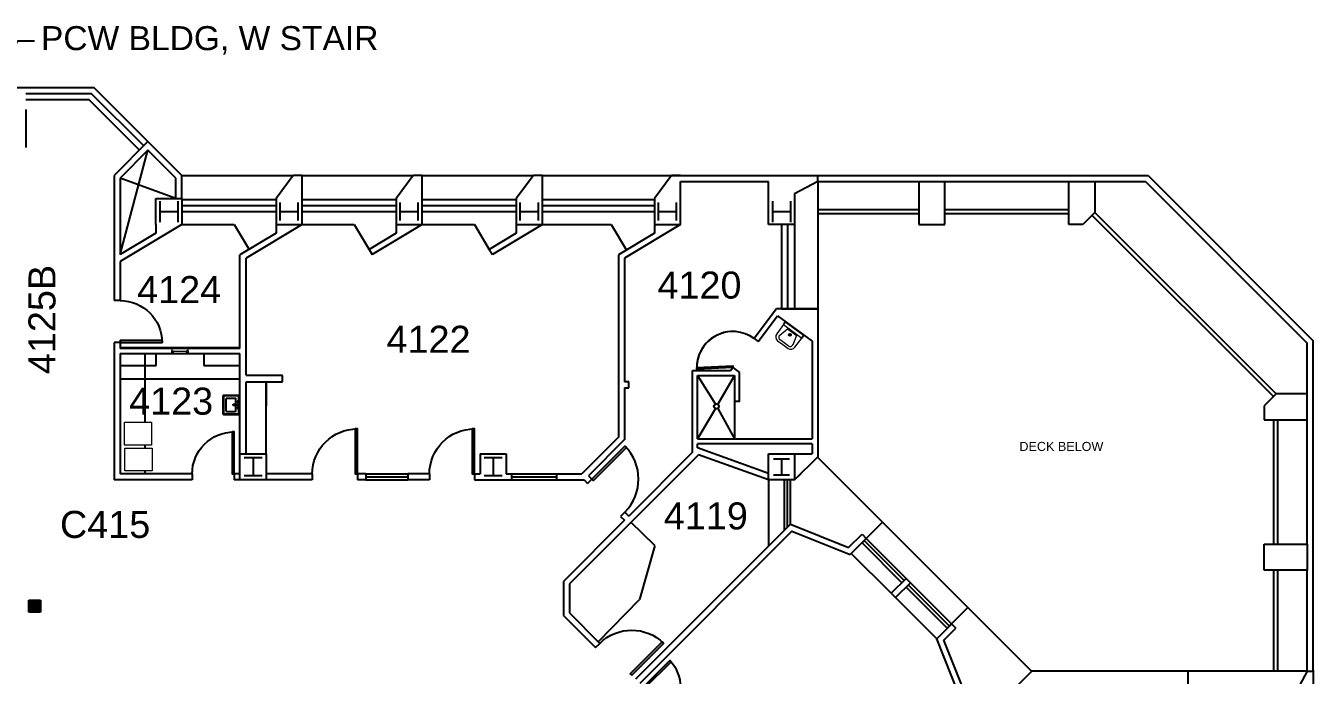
# Model space of a CAD drawing. Extents: x -84 to 5671, y -72 to 3104.
# Drawn here: x 3922 to 5208, y 2455 to 3104 of the extents above; entities that cross this region are included whole.
import ezdxf

# ---------------------------------------------------------------- set-up
doc = ezdxf.new("R2010")
doc.units = 0
doc.header["$LTSCALE"] = 12
doc.header["$MEASUREMENT"] = 0
doc.layers.get('0').update_dxf_attribs({"linetype": 'CONTINUOUS'})
for name, color, linetype in [('A-ANNO-RNUM', 4, 'CONTINUOUS'), ('A-ANNO-TEXT', 4, 'CONTINUOUS'), ('A-ANNO-TEXT-STAIR', 4, 'CONTINUOUS'), ('A-DOOR', 2, 'CONTINUOUS'), ('A-FLOR-CASE', 3, 'CONTINUOUS'), ('A-FLOR-HRAL', 1, 'CONTINUOUS'), ('A-FLOR-PFIX', 2, 'CONTINUOUS'), ('A-GLAZ', 2, 'CONTINUOUS'), ('A-GLAZ-SILL', 1, 'CONTINUOUS'), ('A-ROOF-THIN', 1, 'CONTINUOUS'), ('A-SHAFT', 1, 'CONTINUOUS'), ('A-WALL-FULL', 6, 'CONTINUOUS'), ('S-COLS', 5, 'CONTINUOUS'), ('X-MEDGAS', 5, 'CONTINUOUS')]:
    doc.layers.add(name, color=color, linetype=linetype)
for name, color, linetype, lineweight in [('A-EQPM', 6, 'CONTINUOUS', 9), ('A-GLAZ-FRAM', 6, 'CONTINUOUS', 13), ('A-GLAZ-GLAS', 6, 'CONTINUOUS', 15)]:
    doc.layers.add(name, color=color, linetype=linetype, lineweight=lineweight)
doc.layers.get('0').freeze()
doc.styles.add('ARIAL', font='arial.ttf')
doc.styles.get("Standard").update_dxf_attribs({"font": 'SIMPLEX'})
doc.dimstyles.new('DIM1-4', dxfattribs={"dimscale": 48, "dimtxt": 0.09375, "dimasz": 0.125, "dimexe": 0.125, "dimexo": 0.09375, "dimgap": 0.046875, "dimtad": 1, "dimdec": 4, "dimzin": 7, "dimdsep": 46, "dimlunit": 4, "dimtxsty": 'Standard', "dimblk": 'TICK', "dimcen": 2.25, "dimdle": 1.5, "dimadec": 0, "dimazin": 0, "dimtfac": 1, "dimtdec": 4, "dimtix": 1, "dimtofl": 0, "dimtmove": 2, "dimatfit": 3, "dimldrblk": 'TICK', "dimfxl": 1, "dimtolj": 1, "dimtzin": 0, "dimarcsym": 0})

# ---------------------------------------------------------------- blocks, each defined once
blk = doc.blocks.new('FIREPULL')
at = {"layer": 'X-MEDGAS'}
for p, q in [((-5.9, 0), (-5.9, 11.8)), ((-5.9, 11.8), (5.9, 11.8)), ((-5.9, 0), (-5.9, 11.8)), ((-5.9, 0), (-5.9, 11.8)), ((5.9, 0), (-5.9, 0)), ((-5.8, 0), (-5.8, 11.8)), ((-5.8, 0), (-5.8, 11.8)), ((-5.8, 0), (-5.8, 11.8)), ((-5.7, 0), (-5.7, 11.8)), ((-5.7, 0), (-5.7, 11.8)), ((-5.7, 0), (-5.7, 11.8)), ((-5.7, 0), (-5.7, 11.8)), ((-5.6, 0), (-5.6, 11.8)), ((-5.6, 0), (-5.6, 11.8)), ((-5.6, 0), (-5.6, 11.8)), ((-5.5, 0), (-5.5, 11.8)), ((-5.5, 0), (-5.5, 11.8)), ((-5.5, 0), (-5.5, 11.8)), ((-5.4, 0), (-5.4, 11.8)), ((-5.4, 0), (-5.4, 11.8)), ((-5.4, 0), (-5.4, 11.8)), ((-5.3, 0), (-5.3, 11.8)), ((-5.3, 0), (-5.3, 11.8)), ((-5.3, 0), (-5.3, 11.8)), ((-5.2, 0), (-5.2, 11.8)), ((-5.2, 0), (-5.2, 11.8)), ((-5.2, 0), (-5.2, 11.8)), ((-5.2, 0), (-5.2, 11.8)), ((-5.1, 0), (-5.1, 11.8)), ((-5.1, 0), (-5.1, 11.8)), ((-5.1, 0), (-5.1, 11.8)), ((-5, 0), (-5, 11.8)), ((-5, 0), (-5, 11.8)), ((-5, 0), (-5, 11.8)), ((-4.9, 0), (-4.9, 11.8)), ((-4.9, 0), (-4.9, 11.8)), ((-4.9, 0), (-4.9, 11.8)), ((-4.8, 0), (-4.8, 11.8)), ((-4.8, 0), (-4.8, 11.8)), ((-4.8, 0), (-4.8, 11.8)), ((-4.7, 0), (-4.7, 11.8)), ((-4.7, 0), (-4.7, 11.8)), ((-4.7, 0), (-4.7, 11.8)), ((-4.7, 0), (-4.7, 11.8)), ((-4.6, 0), (-4.6, 11.8)), ((-4.6, 0), (-4.6, 11.8)), ((-4.6, 0), (-4.6, 11.8)), ((-4.5, 0), (-4.5, 11.8)), ((-4.5, 0), (-4.5, 11.8)), ((-4.5, 0), (-4.5, 11.8)), ((-4.4, 0), (-4.4, 11.8)), ((-4.4, 0), (-4.4, 11.8)), ((-4.4, 0), (-4.4, 11.8)), ((-4.3, 0), (-4.3, 11.8)), ((-4.3, 0), (-4.3, 11.8)), ((-4.3, 0), (-4.3, 11.8)), ((-4.2, 0), (-4.2, 11.8)), ((-4.2, 0), (-4.2, 11.8)), ((-4.2, 0), (-4.2, 11.8)), ((-4.2, 0), (-4.2, 11.8)), ((-4.1, 0), (-4.1, 11.8)), ((-4.1, 0), (-4.1, 11.8)), ((-4.1, 0), (-4.1, 11.8)), ((-4, 0), (-4, 11.8)), ((-4, 0), (-4, 11.8)), ((-4, 0), (-4, 11.8)), ((-3.9, 0), (-3.9, 11.8)), ((-3.9, 0), (-3.9, 11.8)), ((-3.9, 0), (-3.9, 11.8)), ((-3.8, 0), (-3.8, 11.8)), ((-3.8, 0), (-3.8, 11.8)), ((-3.8, 0), (-3.8, 11.8)), ((-3.7, 0), (-3.7, 11.8)), ((-3.7, 0), (-3.7, 11.8)), ((-3.7, 0), (-3.7, 11.8)), ((-3.7, 0), (-3.7, 11.8)), ((-3.6, 0), (-3.6, 11.8)), ((-3.6, 0), (-3.6, 11.8)), ((-3.6, 0), (-3.6, 11.8)), ((-3.5, 0), (-3.5, 11.8)), ((-3.5, 0), (-3.5, 11.8)), ((-3.5, 0), (-3.5, 11.8)), ((-3.4, 0), (-3.4, 11.8)), ((-3.4, 0), (-3.4, 11.8)), ((-3.4, 0), (-3.4, 11.8)), ((-3.3, 0), (-3.3, 11.8)), ((-3.3, 0), (-3.3, 11.8)), ((-3.3, 0), (-3.3, 11.8)), ((-3.2, 0), (-3.2, 11.8)), ((-3.2, 0), (-3.2, 11.8)), ((-3.2, 0), (-3.2, 11.8)), ((-3.2, 0), (-3.2, 11.8)), ((-3.1, 0), (-3.1, 11.8)), ((-3.1, 0), (-3.1, 11.8)), ((-3.1, 0), (-3.1, 11.8)), ((-3, 0), (-3, 11.8)), ((-3, 0), (-3, 11.8)), ((-3, 0), (-3, 11.8)), ((-2.9, 0), (-2.9, 11.8)), ((-2.9, 0), (-2.9, 11.8)), ((-2.9, 0), (-2.9, 11.8)), ((-2.8, 0), (-2.8, 11.8)), ((-2.8, 0), (-2.8, 11.8)), ((-2.8, 0), (-2.8, 11.8)), ((-2.7, 0), (-2.7, 11.8)), ((-2.7, 0), (-2.7, 11.8)), ((-2.7, 0), (-2.7, 11.8)), ((-2.7, 0), (-2.7, 11.8)), ((-2.6, 0), (-2.6, 11.8)), ((-2.6, 0), (-2.6, 11.8)), ((-2.6, 0), (-2.6, 11.8)), ((-2.5, 0), (-2.5, 11.8)), ((-2.5, 0), (-2.5, 11.8)), ((-2.5, 0), (-2.5, 11.8)), ((-2.4, 0), (-2.4, 11.8)), ((-2.4, 0), (-2.4, 11.8)), ((-2.4, 0), (-2.4, 11.8)), ((-2.3, 0), (-2.3, 11.8)), ((-2.3, 0), (-2.3, 11.8)), ((-2.3, 0), (-2.3, 11.8)), ((-2.2, 0), (-2.2, 11.8)), ((-2.2, 0), (-2.2, 11.8)), ((-2.2, 0), (-2.2, 11.8)), ((-2.2, 0), (-2.2, 11.8)), ((-2.1, 0), (-2.1, 11.8)), ((-2.1, 0), (-2.1, 11.8)), ((-2.1, 0), (-2.1, 11.8)), ((-2, 0), (-2, 11.8)), ((-2, 0), (-2, 11.8)), ((-2, 0), (-2, 11.8)), ((-1.9, 0), (-1.9, 11.8)), ((-1.9, 0), (-1.9, 11.8)), ((-1.9, 0), (-1.9, 11.8)), ((-1.8, 0), (-1.8, 11.8)), ((-1.8, 0), (-1.8, 11.8)), ((-1.8, 0), (-1.8, 11.8)), ((-1.7, 0), (-1.7, 11.8)), ((-1.7, 0), (-1.7, 11.8)), ((-1.7, 0), (-1.7, 11.8)), ((-1.7, 0), (-1.7, 11.8)), ((-1.6, 0), (-1.6, 11.8)), ((-1.6, 0), (-1.6, 11.8)), ((-1.6, 0), (-1.6, 11.8)), ((-1.5, 0), (-1.5, 11.8)), ((-1.5, 0), (-1.5, 11.8)), ((-1.5, 0), (-1.5, 11.8)), ((-1.4, 0), (-1.4, 11.8)), ((-1.4, 0), (-1.4, 11.8)), ((-1.4, 0), (-1.4, 11.8)), ((-1.3, 0), (-1.3, 11.8)), ((-1.3, 0), (-1.3, 11.8)), ((-1.3, 0), (-1.3, 11.8)), ((-1.2, 0), (-1.2, 11.8)), ((-1.2, 0), (-1.2, 11.8)), ((-1.2, 0), (-1.2, 11.8)), ((-1.2, 0), (-1.2, 11.8)), ((-1.1, 0), (-1.1, 11.8)), ((-1.1, 0), (-1.1, 11.8)), ((-1.1, 0), (-1.1, 11.8)), ((-1, 0), (-1, 11.8)), ((-1, 0), (-1, 11.8)), ((-1, 0), (-1, 11.8)), ((-0.9, 0), (-0.9, 11.8)), ((-0.9, 0), (-0.9, 11.8)), ((-0.9, 0), (-0.9, 11.8)), ((-0.8, 0), (-0.8, 11.8)), ((-0.8, 0), (-0.8, 11.8)), ((-0.8, 0), (-0.8, 11.8)), ((-0.7, 0), (-0.7, 11.8)), ((-0.7, 0), (-0.7, 11.8)), ((-0.7, 0), (-0.7, 11.8)), ((-0.7, 0), (-0.7, 11.8)), ((-0.6, 0), (-0.6, 11.8)), ((-0.6, 0), (-0.6, 11.8)), ((-0.6, 0), (-0.6, 11.8)), ((-0.5, 0), (-0.5, 11.8)), ((-0.5, 0), (-0.5, 11.8)), ((-0.5, 0), (-0.5, 11.8)), ((-0.4, 0), (-0.4, 11.8)), ((-0.4, 0), (-0.4, 11.8)), ((-0.4, 0), (-0.4, 11.8)), ((-0.3, 0), (-0.3, 11.8)), ((-0.3, 0), (-0.3, 11.8)), ((-0.3, 0), (-0.3, 11.8)), ((-0.2, 0), (-0.2, 11.8)), ((-0.2, 0), (-0.2, 11.8)), ((-0.2, 0), (-0.2, 11.8)), ((-0.2, 0), (-0.2, 11.8)), ((-0.1, 0), (-0.1, 11.8)), ((-0.1, 0), (-0.1, 11.8)), ((-0.1, 0), (-0.1, 11.8)), ((0, 0), (0, 11.8)), ((0, 0), (0, 11.8)), ((0, 0), (0, 11.8)), ((0.1, 0), (0.1, 11.8)), ((0.1, 0), (0.1, 11.8)), ((0.1, 0), (0.1, 11.8)), ((0.2, 0), (0.2, 11.8)), ((0.2, 0), (0.2, 11.8)), ((0.2, 0), (0.2, 11.8)), ((0.3, 0), (0.3, 11.8)), ((0.3, 0), (0.3, 11.8)), ((0.3, 0), (0.3, 11.8)), ((0.3, 0), (0.3, 11.8)), ((0.4, 0), (0.4, 11.8)), ((0.4, 0), (0.4, 11.8)), ((0.4, 0), (0.4, 11.8)), ((0.5, 0), (0.5, 11.8)), ((0.5, 0), (0.5, 11.8)), ((0.5, 0), (0.5, 11.8)), ((0.6, 0), (0.6, 11.8)), ((0.6, 0), (0.6, 11.8)), ((0.6, 0), (0.6, 11.8)), ((0.7, 0), (0.7, 11.8)), ((0.7, 0), (0.7, 11.8)), ((0.7, 0), (0.7, 11.8)), ((0.8, 0), (0.8, 11.8)), ((0.8, 0), (0.8, 11.8)), ((0.8, 0), (0.8, 11.8)), ((0.8, 0), (0.8, 11.8)), ((0.9, 0), (0.9, 11.8)), ((0.9, 0), (0.9, 11.8)), ((0.9, 0), (0.9, 11.8)), ((1, 0), (1, 11.8)), ((1, 0), (1, 11.8)), ((1, 0), (1, 11.8)), ((1.1, 0), (1.1, 11.8)), ((1.1, 0), (1.1, 11.8)), ((1.1, 0), (1.1, 11.8)), ((1.2, 0), (1.2, 11.8)), ((1.2, 0), (1.2, 11.8)), ((1.2, 0), (1.2, 11.8)), ((1.3, 0), (1.3, 11.8)), ((1.3, 0), (1.3, 11.8)), ((1.3, 0), (1.3, 11.8)), ((1.3, 0), (1.3, 11.8)), ((1.4, 0), (1.4, 11.8)), ((1.4, 0), (1.4, 11.8)), ((1.4, 0), (1.4, 11.8)), ((1.5, 0), (1.5, 11.8)), ((1.5, 0), (1.5, 11.8)), ((1.5, 0), (1.5, 11.8)), ((1.6, 0), (1.6, 11.8)), ((1.6, 0), (1.6, 11.8)), ((1.6, 0), (1.6, 11.8)), ((1.7, 0), (1.7, 11.8)), ((1.7, 0), (1.7, 11.8)), ((1.7, 0), (1.7, 11.8)), ((1.8, 0), (1.8, 11.8)), ((1.8, 0), (1.8, 11.8)), ((1.8, 0), (1.8, 11.8)), ((1.8, 0), (1.8, 11.8)), ((1.9, 0), (1.9, 11.8)), ((1.9, 0), (1.9, 11.8)), ((1.9, 0), (1.9, 11.8)), ((2, 0), (2, 11.8)), ((2, 0), (2, 11.8)), ((2, 0), (2, 11.8)), ((2.1, 0), (2.1, 11.8)), ((2.1, 0), (2.1, 11.8)), ((2.1, 0), (2.1, 11.8)), ((2.2, 0), (2.2, 11.8)), ((2.2, 0), (2.2, 11.8)), ((2.2, 0), (2.2, 11.8)), ((2.3, 0), (2.3, 11.8)), ((2.3, 0), (2.3, 11.8)), ((2.3, 0), (2.3, 11.8)), ((2.3, 0), (2.3, 11.8)), ((2.4, 0), (2.4, 11.8)), ((2.4, 0), (2.4, 11.8)), ((2.4, 0), (2.4, 11.8)), ((2.5, 0), (2.5, 11.8)), ((2.5, 0), (2.5, 11.8)), ((2.5, 0), (2.5, 11.8)), ((2.6, 0), (2.6, 11.8)), ((2.6, 0), (2.6, 11.8)), ((2.6, 0), (2.6, 11.8)), ((2.7, 0), (2.7, 11.8)), ((2.7, 0), (2.7, 11.8)), ((2.7, 0), (2.7, 11.8)), ((2.8, 0), (2.8, 11.8)), ((2.8, 0), (2.8, 11.8)), ((2.8, 0), (2.8, 11.8)), ((2.8, 0), (2.8, 11.8)), ((2.9, 0), (2.9, 11.8)), ((2.9, 0), (2.9, 11.8)), ((2.9, 0), (2.9, 11.8)), ((3, 0), (3, 11.8)), ((3, 0), (3, 11.8)), ((3, 0), (3, 11.8)), ((3.1, 0), (3.1, 11.8)), ((3.1, 0), (3.1, 11.8)), ((3.1, 0), (3.1, 11.8)), ((3.2, 0), (3.2, 11.8)), ((3.2, 0), (3.2, 11.8)), ((3.2, 0), (3.2, 11.8)), ((3.3, 0), (3.3, 11.8)), ((3.3, 0), (3.3, 11.8)), ((3.3, 0), (3.3, 11.8)), ((3.3, 0), (3.3, 11.8)), ((3.4, 0), (3.4, 11.8)), ((3.4, 0), (3.4, 11.8)), ((3.4, 0), (3.4, 11.8)), ((3.5, 0), (3.5, 11.8)), ((3.5, 0), (3.5, 11.8)), ((3.5, 0), (3.5, 11.8)), ((3.6, 0), (3.6, 11.8)), ((3.6, 0), (3.6, 11.8)), ((3.6, 0), (3.6, 11.8)), ((3.7, 0), (3.7, 11.8)), ((3.7, 0), (3.7, 11.8)), ((3.7, 0), (3.7, 11.8)), ((3.8, 0), (3.8, 11.8)), ((3.8, 0), (3.8, 11.8)), ((3.8, 0), (3.8, 11.8)), ((3.8, 0), (3.8, 11.8)), ((3.9, 0), (3.9, 11.8)), ((3.9, 0), (3.9, 11.8)), ((3.9, 0), (3.9, 11.8)), ((4, 0), (4, 11.8)), ((4, 0), (4, 11.8)), ((4, 0), (4, 11.8)), ((4.1, 0), (4.1, 11.8)), ((4.1, 0), (4.1, 11.8)), ((4.1, 0), (4.1, 11.8)), ((4.2, 0), (4.2, 11.8)), ((4.2, 0), (4.2, 11.8)), ((4.2, 0), (4.2, 11.8)), ((4.3, 0), (4.3, 11.8)), ((4.3, 0), (4.3, 11.8)), ((4.3, 0), (4.3, 11.8)), ((4.3, 0), (4.3, 11.8)), ((4.4, 0), (4.4, 11.8)), ((4.4, 0), (4.4, 11.8)), ((4.4, 0), (4.4, 11.8)), ((4.5, 0), (4.5, 11.8)), ((4.5, 0), (4.5, 11.8)), ((4.5, 0), (4.5, 11.8)), ((4.6, 0), (4.6, 11.8)), ((4.6, 0), (4.6, 11.8)), ((4.6, 0), (4.6, 11.8)), ((4.7, 0), (4.7, 11.8)), ((4.7, 0), (4.7, 11.8)), ((4.7, 0), (4.7, 11.8)), ((4.8, 0), (4.8, 11.8)), ((4.8, 0), (4.8, 11.8)), ((4.8, 0), (4.8, 11.8)), ((4.8, 0), (4.8, 11.8)), ((4.9, 0), (4.9, 11.8)), ((4.9, 0), (4.9, 11.8)), ((4.9, 0), (4.9, 11.8)), ((5, 0), (5, 11.8)), ((5, 0), (5, 11.8)), ((5, 0), (5, 11.8)), ((5.1, 0), (5.1, 11.8)), ((5.1, 0), (5.1, 11.8)), ((5.1, 0), (5.1, 11.8)), ((5.2, 0), (5.2, 11.8)), ((5.2, 0), (5.2, 11.8)), ((5.2, 0), (5.2, 11.8)), ((5.3, 0), (5.3, 11.8)), ((5.3, 0), (5.3, 11.8)), ((5.3, 0), (5.3, 11.8)), ((5.3, 0), (5.3, 11.8)), ((5.4, 0), (5.4, 11.8)), ((5.4, 0), (5.4, 11.8)), ((5.4, 0), (5.4, 11.8)), ((5.5, 0), (5.5, 11.8)), ((5.5, 0), (5.5, 11.8)), ((5.5, 0), (5.5, 11.8)), ((5.6, 0), (5.6, 11.8)), ((5.6, 0), (5.6, 11.8)), ((5.6, 0), (5.6, 11.8)), ((5.7, 0), (5.7, 11.8)), ((5.7, 0), (5.7, 11.8)), ((5.7, 0), (5.7, 11.8)), ((5.8, 0), (5.8, 11.8)), ((5.8, 0), (5.8, 11.8)), ((5.8, 0), (5.8, 11.8)), ((5.8, 0), (5.8, 11.8)), ((5.9, 11.8), (5.9, 0)), ((5.9, 0), (5.9, 11.8))]:
    blk.add_line(p, q, dxfattribs=at)
blk = doc.blocks.new('TICK')
at = {"linetype": 'Continuous'}
blk.add_line((0.99, 0), (-0.99, 0), dxfattribs=at)
at = {"color": 11}
blk.add_line((-0.22, -0.22), (0.22, 0.22), dxfattribs=at)
blk = doc.blocks.new('*U20')
for p, q in [((0, 0), (0, 0)), ((-36, 0), (-36, 0))]:
    blk.add_line(p, q)
blk.add_lwpolyline([(0, 0), (0, -36), (-1.75, -36), (-1.75, 0)], close=True)
blk.add_arc((0, 0), 36, 180, 270)
blk = doc.blocks.new('Fixed - 18_ x 36_-168168-4TH FLOOR LOCATION PLAN')
at = {"layer": 'A-GLAZ-FRAM'}
for p, q in [((-10.5, 2.4375), (-9.75, 2.4375)), ((-9.75, -0.0625), (-9.75, 2.4375)), ((-9.75, 1.6875), (-9.75, -0.0625)), ((-9.75, 1.6875), (-8, 1.6875)), ((-8, 1.6875), (-8, -0.0625)), ((5, 1.6875), (5, -0.0625)), ((6.75, 1.6875), (5, 1.6875)), ((6.75, -0.0625), (6.75, 2.4375)), ((7.5, 2.4375), (6.75, 2.4375)), ((6.75, 1.6875), (6.75, -0.0625)), ((-9.25, -2.4375), (-10.5, -2.4375)), ((-9.75, -0.0625), (-8, -0.0625)), ((-9.75, -0.0625), (-9.25, -0.0625)), ((-9.25, -2.4375), (-9.25, -0.0625)), ((6.75, -0.0625), (5, -0.0625)), ((6.25, -0.0625), (6.75, -0.0625)), ((6.25, -0.0625), (6.25, -2.4375)), ((6.25, -2.4375), (7.5, -2.4375))]:
    blk.add_line(p, q, dxfattribs=at)
at = {"layer": 'A-GLAZ-GLAS'}
blk.add_line((-8, 0.8125), (5, 0.8125), dxfattribs=at)
blk = doc.blocks.new('Sink-Hand 17-19 - 19_ x 17_-166597-4TH FLOOR LOCATION PLAN')
for p, q in [((2.1, 18.4), (2.1, 2.4)), ((2.6, 17.9), (2.6, 3.4)), ((20.1, 19.4), (3.1, 19.4)), ((19.6, 18.9), (3.6, 18.9)), ((5.1, 15.4), (5.1, 7.4)), ((17.1, 16.4), (6.1, 16.4)), ((18.1, 7.4), (18.1, 15.4)), ((20.6, 3.4), (20.6, 17.9)), ((21.1, 2.4), (21.1, 18.4)), ((2.6, 3.4), (20.6, 3.4)), ((6.1, 6.4), (10.9, 6.4)), ((10.9, 3.9), (10.9, 9.1)), ((10.9, 9.1), (12.2, 9.1)), ((12.2, 3.9), (10.9, 3.9)), ((12.2, 9.1), (12.2, 3.9)), ((12.2, 6.4), (17.1, 6.4))]:
    blk.add_line(p, q)
for centre, radius, start, end in [((3.1, 18.4), 1, 90, 180), ((3.6, 17.9), 1, 90, 180), ((6.1, 15.4), 1, 90, 180), ((17.1, 15.4), 1, 360, 90), ((19.6, 17.9), 1, 360, 90), ((20.1, 18.4), 1, 0, 90), ((6.1, 7.4), 1, 180, 270), ((8.4, 4.4), 0.75, 0, 180), ((8.4, 4.4), 0.75, 180, 0), ((14.7, 4.4), 0.75, 0, 180), ((14.7, 4.4), 0.75, 180, 0), ((17.1, 7.4), 1, 270, 0)]:
    blk.add_arc(centre, radius, start, end)
blk = doc.blocks.new('*U40')
for p, q in [((0, 0), (0, 0)), ((-36, 0), (-36, 0))]:
    blk.add_line(p, q)
blk.add_lwpolyline([(0, 0), (0, -36), (-1.75, -36), (-1.75, 0)], close=True)
blk.add_arc((0, 0), 36, 180, 270)
blk = doc.blocks.new('Rwbl2320-Behavioral Health Lavatory - Plan')
at = {"lineweight": 18}
for p, q in [((-11.3, 15), (-11.3, 3.5)), ((-5.5, 4.5), (-8.1, 14.2)), ((0, 20.1), (-6.6, 20.1)), ((-5, 17.9), (0, 17.9)), ((6.6, 20.1), (0, 20.1)), ((0, 17.9), (5, 17.9)), ((8.1, 14.2), (5.5, 4.5)), ((11.3, 3.5), (11.3, 15)), ((11.3, 3.5), (-11.3, 3.5)), ((11.3, 3.5), (-11.3, 3.5)), ((0, 4.5), (-5.5, 4.5)), ((5.5, 4.5), (0, 4.5))]:
    blk.add_line(p, q, dxfattribs=at)
for p, q in [((-11.3, 0), (-11.3, 3.5)), ((-11.3, 0), (11.3, 0)), ((11.3, 0), (11.3, 3.5))]:
    blk.add_line(p, q)
blk.add_circle((0, 8), 1)
for centre, radius, start, end in [((-6.2, 15), 5.12, 94.2585, 180), ((-5.2, 14.9), 2.96, 85.5394, 195), ((5.2, 14.9), 2.96, 345, 94.4606), ((6.2, 15), 5.13, 0, 85.7415)]:
    blk.add_arc(centre, radius, start, end, dxfattribs=at)
for centre, radius in [((-4.3, 3.5), 0.25), ((0, 3.5), 0.75), ((4.3, 3.5), 0.25)]:
    blk.add_arc(centre, radius, 0, 180)

msp = doc.modelspace()

# ---------------------------------------------------------------- linework, layer by layer
at = {"layer": 'A-DOOR'}
msp.add_arc((4627.7, 2762.2), 36, 53.4177, 182.6023, dxfattribs=at)
at = {"layer": 'A-EQPM'}
for points in [[(4020.1, 2707.6), (4047.1, 2707.6), (4047.1, 2684.8), (4020.1, 2684.8)], [(4020.4, 2681.8), (4047.7, 2681.8), (4047.7, 2659), (4020.4, 2659)]]:
    msp.add_lwpolyline(points, close=True, dxfattribs=at)
at = {"layer": 'A-FLOR-CASE'}
for p, q in [((4077.5, 2905), (4129.7, 2905)), ((4129.7, 2905), (4144.5, 2880.3)), ((4197.5, 2905), (4249.7, 2905)), ((4249.7, 2905), (4264.5, 2880.3)), ((4317.5, 2905), (4369.7, 2905)), ((4369.7, 2905), (4384.5, 2880.3)), ((4437.5, 2905), (4506.2, 2905)), ((4506.2, 2905), (4521.4, 2879.6)), ((4040.7, 2707.6), (4040.7, 2776)), ((4051.7, 2764.4), (4051.7, 2776.4)), ((4099.5, 2776.4), (4099.5, 2764.4)), ((4015.7, 2764.4), (4051.7, 2764.4)), ((4099.5, 2764.4), (4135.5, 2764.4)), ((4015.4, 2751), (4135.5, 2751)), ((4040.7, 2681.8), (4040.7, 2684.8)), ((4040.7, 2656), (4040.7, 2659)), ((4663.5, 2650), (4663.5, 2583.9)), ((4786, 2536.8), (4746.1, 2576.6)), ((4831.4, 2491.4), (4790.3, 2532.5))]:
    msp.add_line(p, q, dxfattribs=at)
at = {"layer": 'A-FLOR-HRAL'}
for p, q in [((4712.5, 2920), (4813.5, 2920)), ((4839.5, 2920), (4963.5, 2920)), ((4712.5, 2916), (4813.5, 2916)), ((4839.5, 2916), (4963.5, 2916)), ((4986.7, 2914.2), (5167.7, 2733.2)), ((4989.5, 2917), (5170.5, 2736)), ((5167.7, 2710), (5167.7, 2586)), ((5171.7, 2710), (5171.7, 2586)), ((5167.7, 2560), (5167.7, 2460)), ((5171.7, 2560), (5171.7, 2460))]:
    msp.add_line(p, q, dxfattribs=at)
at = {"layer": 'A-FLOR-PFIX'}
for p, q in [((4592.4, 2754.2), (4610.4, 2725.7)), ((4629.4, 2754.2), (4612.8, 2725.7)), ((4629.4, 2728.7), (4629.4, 2691.2)), ((4610.3, 2721.4), (4592.4, 2691.2)), ((4612.8, 2721.3), (4629.4, 2691.2))]:
    msp.add_line(p, q, dxfattribs=at)
msp.add_circle((4611.4, 2723.5), 2.5, dxfattribs=at)
at = {"layer": 'A-GLAZ'}
for p, q in [((3921.5, 3036), (3987, 3036)), ((4039.3, 2983.7), (3987, 3036)), ((4077.5, 2924), (4171.5, 2924)), ((4197.5, 2924), (4291.5, 2924)), ((4317.5, 2924), (4411.5, 2924)), ((4437.5, 2924), (4549.5, 2924)), ((4682.5, 2905), (4682.5, 2821)), ((4261.3, 2653.2), (4303.3, 2653.2)), ((4407, 2653.2), (4452, 2653.2)), ((4682.3, 2602.7), (4682.3, 2650)), ((4758.9, 2589.4), (4798.8, 2549.5)), ((4803, 2545.3), (4844.1, 2504.1))]:
    msp.add_line(p, q, dxfattribs=at)
at = {"layer": 'A-GLAZ-SILL'}
for p, q in [((3921.5, 3042), (3989.5, 3042)), ((4043.6, 2987.9), (3989.5, 3042)), ((3921.5, 3030), (3984.5, 3030)), ((4035.1, 2979.4), (3984.5, 3030)), ((4077.5, 2930), (4171.5, 2930)), ((4197.5, 2930), (4291.5, 2930)), ((4317.5, 2930), (4411.5, 2930)), ((4437.5, 2930), (4549.5, 2930)), ((4077.5, 2918), (4171.5, 2918)), ((4197.5, 2918), (4291.5, 2918)), ((4317.5, 2918), (4411.5, 2918)), ((4437.5, 2918), (4549.5, 2918)), ((4676.5, 2905), (4676.5, 2821)), ((4689.5, 2905), (4689.5, 2821)), ((4261.3, 2656), (4303.3, 2656)), ((4261.3, 2650), (4303.3, 2650)), ((4407, 2656), (4452, 2656)), ((4407, 2650), (4452, 2650)), ((4679.3, 2599.7), (4679.3, 2650)), ((4685.3, 2605.7), (4685.3, 2650)), ((4756.8, 2587.3), (4761, 2591.5)), ((4756.8, 2587.3), (4796.6, 2547.4)), ((4761, 2591.5), (4800.9, 2551.6)), ((4796.6, 2547.4), (4800.9, 2551.6)), ((4800.9, 2543.1), (4805.1, 2547.4)), ((4805.1, 2547.4), (4846.3, 2506.2)), ((4800.9, 2543.1), (4842, 2502)), ((4842, 2502), (4846.3, 2506.2))]:
    msp.add_line(p, q, dxfattribs=at)
at = {"layer": 'A-ROOF-THIN'}
for p, q in [((4712.5, 2954), (5042.5, 2954)), ((4712.5, 2948.3), (4712.5, 2821)), ((4712.5, 2948), (4813.5, 2948)), ((4839.5, 2948), (4963.5, 2948)), ((4989.5, 2948), (5040, 2948)), ((5040, 2948), (5201.5, 2786.5)), ((5042.5, 2954), (5207.5, 2789)), ((5201.5, 2736), (5201.5, 2786.5)), ((5207.5, 2460), (5207.5, 2789)), ((5201.5, 2586), (5201.5, 2710)), ((4777.3, 2607.8), (4862.5, 2522.5)), ((5201.5, 2459), (5201.5, 2560)), ((5201.8, 2459), (5082.5, 2459))]:
    msp.add_line(p, q, dxfattribs=at)
at = {"layer": 'A-SHAFT'}
for points in [[(4015.7, 2875), (4043.6, 2979.4)], [(4071.5, 2931), (4015.7, 2951.5)]]:
    msp.add_lwpolyline(points, dxfattribs=at)
at = {"layer": 'A-WALL-FULL'}
for p, q in [((3709.5, 3042), (3921.5, 3042)), ((3921.5, 3020), (3921.5, 2982)), ((4043.6, 2987.9), (4009.7, 2954)), ((4077.5, 2954), (4043.6, 2987.9)), ((4043.6, 2979.4), (4015.7, 2951.5)), ((4071.5, 2951.5), (4043.6, 2979.4)), ((4009.7, 2954), (4009.7, 2829.1)), ((4015.7, 2951.5), (4015.7, 2875)), ((4071.5, 2931), (4071.5, 2951.5)), ((4077.5, 2954), (4188.5, 2954)), ((4077.5, 2931), (4077.5, 2954)), ((4188.5, 2954), (4171.5, 2931)), ((4197.5, 2954), (4188.5, 2954)), ((4197.5, 2954), (4308.5, 2954)), ((4197.5, 2905), (4197.5, 2954)), ((4308.5, 2954), (4291.5, 2931)), ((4317.5, 2954), (4308.5, 2954)), ((4317.5, 2905), (4317.5, 2954)), ((4317.5, 2954), (4428.5, 2954)), ((4428.5, 2954), (4411.5, 2931)), ((4437.5, 2954), (4428.5, 2954)), ((4437.5, 2905), (4437.5, 2954)), ((4437.5, 2954), (4566.5, 2954)), ((4566.5, 2954), (4549.5, 2931)), ((4566.5, 2954), (4575.5, 2954)), ((4575.5, 2954), (4566.5, 2954)), ((4575.5, 2954), (4712.5, 2954)), ((4575.5, 2905), (4575.5, 2948)), ((4575.5, 2948), (4663.5, 2948)), ((4663.5, 2905), (4663.5, 2948)), ((4689.5, 2936), (4712.5, 2948.3)), ((4712.5, 2948.3), (4712.5, 2954)), ((4689.5, 2936), (4689.5, 2905)), ((4051.5, 2931), (4077.5, 2931)), ((4051.5, 2905), (4051.5, 2931)), ((4077.5, 2931), (4077.5, 2905)), ((4171.5, 2931), (4171.5, 2905)), ((4291.5, 2931), (4291.5, 2905)), ((4411.5, 2931), (4411.5, 2905)), ((4549.5, 2931), (4549.5, 2905)), ((4077.5, 2905), (4015.7, 2868)), ((4051.5, 2896.4), (4015.7, 2875)), ((4051.5, 2905), (4051.5, 2896.4)), ((4171.5, 2896.4), (4135.5, 2874.9)), ((4197.5, 2905), (4141.5, 2871.5)), ((4171.5, 2905), (4171.5, 2896.4)), ((4171.5, 2905), (4197.5, 2905)), ((4291.5, 2896.4), (4264.5, 2880.3)), ((4317.5, 2905), (4267.6, 2875.1)), ((4291.5, 2905), (4291.5, 2896.4)), ((4291.5, 2905), (4317.5, 2905)), ((4411.5, 2896.4), (4384.5, 2880.3)), ((4437.5, 2905), (4387.6, 2875.1)), ((4411.5, 2905), (4437.5, 2905)), ((4411.5, 2905), (4411.5, 2896.4)), ((4549.5, 2896.4), (4513.5, 2874.9)), ((4575.5, 2905), (4519.5, 2871.5)), ((4549.5, 2905), (4575.5, 2905)), ((4549.5, 2905), (4549.5, 2896.4)), ((4689.5, 2905), (4663.5, 2905)), ((4015.7, 2868), (4015.7, 2829.1)), ((4135.5, 2781.4), (4135.5, 2874.9)), ((4141.5, 2754.5), (4141.5, 2871.5)), ((4264.5, 2880.3), (4267.6, 2875.1)), ((4384.5, 2880.3), (4387.6, 2875.1)), ((4513.5, 2874.9), (4513.5, 2692.7)), ((4519.5, 2871.5), (4519.5, 2748)), ((4015.7, 2829.1), (4009.7, 2829.1)), ((4671.3, 2821), (4649.2, 2791.1)), ((4712.5, 2821), (4671.3, 2821)), ((4676.5, 2821), (4712.5, 2821)), ((4712.5, 2821), (4712.5, 2672.5)), ((4653.2, 2788.2), (4672.4, 2814)), ((4672.4, 2814), (4706.9, 2788.5)), ((4649.2, 2791.1), (4653.2, 2788.2)), ((4015.7, 2787.1), (4009.7, 2787.1)), ((4009.7, 2787.1), (4009.7, 2650)), ((4015.7, 2787.1), (4015.7, 2781.4)), ((4135.5, 2782), (4015.7, 2782)), ((4135.5, 2781.4), (4015.7, 2781.4)), ((4706.9, 2788.5), (4706.9, 2691.2)), ((4015.7, 2776.4), (4015.7, 2656)), ((4015.7, 2776.4), (4135.5, 2776.4)), ((4135.5, 2676), (4135.5, 2776.4)), ((4178, 2754.4), (4141.7, 2754.4)), ((4178, 2748), (4178, 2754.4)), ((4587.4, 2677.6), (4587.4, 2759.2)), ((4587.4, 2759.2), (4625.4, 2759.2)), ((4592.4, 2754.2), (4629.4, 2754.2)), ((4592.4, 2691.2), (4592.4, 2754.2)), ((4625.4, 2759.2), (4627.7, 2762.3)), ((4627.7, 2762.3), (4634.4, 2757.4)), ((4141.5, 2676), (4141.5, 2748)), ((4141.5, 2748), (4178, 2748)), ((4161.5, 2676), (4161.5, 2748)), ((4161.5, 2748), (4161.5, 2724)), ((4524, 2748), (4519.5, 2748)), ((4519.5, 2742), (4524, 2742)), ((4519.5, 2742), (4519.5, 2690.3)), ((4524, 2742), (4524, 2748)), ((4513.5, 2692.7), (4476.8, 2656)), ((4519.5, 2690.3), (4483.5, 2654.2)), ((4592.4, 2691.2), (4706.9, 2691.2)), ((4135.5, 2676), (4161.5, 2676)), ((4135.5, 2650), (4135.5, 2676)), ((4161.5, 2676), (4161.5, 2650)), ((4375.5, 2676), (4401.5, 2676)), ((4375.5, 2676), (4375.5, 2656)), ((4401.5, 2676), (4401.5, 2656)), ((4593.5, 2675.2), (4464.5, 2546.2)), ((4587.4, 2677.6), (4523.8, 2613.9)), ((4592.4, 2682), (4592.4, 2686.2)), ((4706.9, 2686.2), (4592.4, 2686.2)), ((4663.5, 2656.4), (4592.4, 2682)), ((4663.5, 2650), (4593.5, 2675.2)), ((4663.5, 2650), (4663.5, 2676)), ((4663.5, 2676), (4706.9, 2676)), ((4689.5, 2676), (4689.5, 2650)), ((4706.9, 2686.2), (4706.9, 2676)), ((4689.5, 2650), (4712.3, 2672.8)), ((4712.5, 2672.5), (4777.3, 2607.8)), ((4087.7, 2650), (4009.7, 2650)), ((4087.7, 2656), (4015.7, 2656)), ((4087.7, 2656), (4087.7, 2650)), ((4129.7, 2656), (4129.7, 2650)), ((4135.5, 2656), (4129.7, 2656)), ((4207.7, 2650), (4129.7, 2650)), ((4207.7, 2656), (4161.5, 2656)), ((4207.7, 2656), (4207.7, 2650)), ((4252.7, 2656), (4252.7, 2650)), ((4261.3, 2656), (4252.7, 2656)), ((4261.3, 2650), (4252.7, 2650)), ((4261.3, 2656), (4261.3, 2650)), ((4324.7, 2656), (4303.3, 2656)), ((4303.3, 2656), (4303.3, 2650)), ((4324.7, 2650), (4303.3, 2650)), ((4324.7, 2656), (4324.7, 2650)), ((4369.7, 2656), (4369.7, 2650)), ((4369.7, 2656), (4375.5, 2656)), ((4369.7, 2650), (4407, 2650)), ((4401.5, 2656), (4407, 2656)), ((4407, 2650), (4407, 2656)), ((4452, 2650), (4452, 2656)), ((4452, 2656), (4476.8, 2656)), ((4452, 2650), (4479.2, 2650)), ((4479.2, 2650), (4482.6, 2646.6)), ((4486.9, 2650.9), (4482.6, 2646.6)), ((4483.5, 2654.2), (4486.9, 2650.9)), ((4689.5, 2650), (4663.5, 2650)), ((4519.9, 2617.9), (4515.6, 2613.6)), ((4515.6, 2613.6), (4519.5, 2609.7)), ((4519.9, 2617.9), (4523.8, 2613.9)), ((4519.5, 2609.7), (4458.5, 2548.7)), ((4549.7, 2584.4), (4526, 2607.7)), ((4685.3, 2605.7), (4530.7, 2451.1)), ((4686.7, 2598.7), (4534.9, 2446.9)), ((4685.3, 2605.7), (4743.4, 2582.4)), ((4686.7, 2598.7), (4744.9, 2575.4)), ((4744.9, 2575.4), (4777.3, 2607.8)), ((4743.4, 2582.4), (4756.8, 2595.7)), ((4756.8, 2595.7), (4761, 2591.5)), ((4549.7, 2584.4), (4534.7, 2530.5)), ((4458.5, 2548.7), (4458.5, 2514.7)), ((4800.9, 2551.6), (4786, 2536.8)), ((4805.1, 2547.4), (4790.3, 2532.5)), ((4800.9, 2551.6), (4805.1, 2547.4)), ((4464.5, 2546.2), (4464.5, 2517.2)), ((4786, 2536.8), (4790.3, 2532.5)), ((4493.3, 2488.4), (4534.7, 2530.5)), ((4831.4, 2491.4), (4862.5, 2522.5)), ((4862.5, 2522.5), (4926, 2459)), ((4458.5, 2514.7), (4490.7, 2482.6)), ((4464.5, 2517.2), (4494.9, 2486.8)), ((4838.4, 2489.9), (4850.5, 2502)), ((4846.3, 2506.2), (4850.5, 2502)), ((4490.7, 2482.6), (4494.9, 2486.8)), ((4853.9, 2435), (4831.4, 2491.4)), ((4861, 2433.5), (4838.4, 2489.9)), ((4903.5, 2436), (4926.2, 2458.7)), ((5082.5, 2459), (4926, 2459)), ((5082.5, 2372.8), (5082.5, 2459)), ((5189.5, 2436), (5201.8, 2459)), ((5201.8, 2459), (5207.5, 2459)), ((5207.5, 2460), (5207.5, 2322))]:
    msp.add_line(p, q, dxfattribs=at)
msp.add_lwpolyline([(4629.4, 2754.2), (4629.4, 2728.7), (4634.4, 2728.7), (4634.4, 2757.4)], dxfattribs=at)
at = {"layer": 'S-COLS'}
for p, q in [((4813.5, 2948), (4813.5, 2905)), ((4813.5, 2948), (4839.5, 2948)), ((4839.5, 2905), (4839.5, 2948)), ((4963.5, 2905), (4963.5, 2948)), ((4963.5, 2948), (4989.5, 2948)), ((4989.5, 2948), (4989.5, 2917)), ((4055.5, 2928.5), (4055.5, 2907.5)), ((4073.5, 2928.5), (4073.5, 2907.5)), ((4175.5, 2909), (4175.5, 2927)), ((4193.5, 2909), (4193.5, 2927)), ((4295.5, 2909), (4295.5, 2927)), ((4313.5, 2909), (4313.5, 2927)), ((4415.5, 2909), (4415.5, 2927)), ((4433.5, 2909), (4433.5, 2927)), ((4553.5, 2909), (4553.5, 2927)), ((4571.5, 2909), (4571.5, 2927)), ((4667.5, 2928.5), (4667.5, 2907.5)), ((4685.5, 2928.5), (4685.5, 2907.5)), ((4055.5, 2918), (4073.5, 2918)), ((4175.5, 2918), (4193.5, 2918)), ((4295.5, 2918), (4313.5, 2918)), ((4415.5, 2918), (4433.5, 2918)), ((4553.5, 2918), (4571.5, 2918)), ((4667.5, 2918), (4685.5, 2918)), ((4989.5, 2917), (4977.5, 2905)), ((4813.5, 2905), (4839.5, 2905)), ((4977.5, 2905), (4963.5, 2905)), ((5170.5, 2736), (5158.5, 2724)), ((5201.5, 2736), (5170.5, 2736)), ((5201.5, 2710), (5201.5, 2736)), ((5158.5, 2724), (5158.5, 2710)), ((5158.5, 2710), (5201.5, 2710)), ((4157.5, 2672), (4139.5, 2672)), ((4148.5, 2672), (4148.5, 2654)), ((4397.5, 2672), (4379.5, 2672)), ((4388.5, 2672), (4388.5, 2654)), ((4668.5, 2671), (4684.5, 2671)), ((4676.5, 2671), (4676.5, 2655)), ((4157.5, 2654), (4139.5, 2654)), ((4397.5, 2654), (4379.5, 2654)), ((4668.5, 2655), (4684.5, 2655)), ((4689.5, 2650), (4696, 2656.5)), ((5158.5, 2586), (5201.5, 2586)), ((5158.5, 2560), (5158.5, 2586)), ((5201.5, 2586), (5201.5, 2560)), ((5201.5, 2560), (5158.5, 2560))]:
    msp.add_line(p, q, dxfattribs=at)

# ---------------------------------------------------------------- block references
at = {"layer": 'A-DOOR'}
for p, xscale, yscale, zscale, rotation in [((4015.7, 2787.1), -1.166666666666631, 1.166666666666631, 1.166666666666631, 90), ((4252.7, 2656), -1.249999999999951, 1.249999999999951, 1.249999999999951, 179.9999999999999), ((4369.7, 2656), -1.249999999999951, 1.249999999999951, 1.249999999999951, 179.9999999999999), ((4129.7, 2656), -1.166666666666631, 1.166666666666631, 1.166666666666631, 179.9999999999999), ((4486.9, 2650.9), 1.296362432175351, 1.296362432175351, 1.296362432175351, 135.0000000000553), ((4526.8, 2455), -1.250000000000073, 1.250000000000074, 1.250000000000073, 134.9999999999447), ((4538.4, 2443.3), 1.035384242848578, 1.035384242848578, 1.035384242848578, 135.0000000000497)]:
    msp.add_blockref('*U20', p, dxfattribs=dict(at, xscale=xscale, yscale=yscale, zscale=zscale, rotation=rotation))
at = {"layer": 'A-DOOR', "rotation": 272.6022909158943}
msp.add_blockref('*U40', (4627.7, 2762.2), dxfattribs=at)
at = {"layer": 'A-FLOR-PFIX'}
for name, p, rotation in [('Rwbl2320-Behavioral Health Lavatory - Plan', (4689.6, 2801.3), 143.4176571770187), ('Sink-Hand 17-19 - 19_ x 17_-166597-4TH FLOOR LOCATION PLAN', (4137.9, 2713.4), 90)]:
    msp.add_blockref(name, p, dxfattribs=dict(at, rotation=rotation))
at = {"layer": 'A-GLAZ', "rotation": 179.9999999999999}
msp.add_blockref('Fixed - 18_ x 36_-168168-4TH FLOOR LOCATION PLAN', (4074, 2779), dxfattribs=at)
at = {"layer": 'X-MEDGAS'}
msp.add_blockref('FIREPULL', (3930.4, 2518.1), dxfattribs=at)

# ---------------------------------------------------------------- texts
at = {"layer": 'A-ANNO-RNUM', "style": 'ARIAL'}
msp.add_text('4125B', height=27, rotation=90, dxfattribs=at).set_placement((3951.2, 2755.7))
for s, p in [('4120', (4552.5, 2831.1)), ('4124', (4032.8, 2826.6)), ('4122', (4281.9, 2777)), ('4123', (4024.8, 2715.2)), ('4119', (4558.9, 2600.6)), ('C415', (3955.7, 2592.1))]:
    msp.add_text(s, height=27, dxfattribs=at).set_placement(p)
at = {"layer": 'A-ANNO-TEXT', "style": 'ARIAL'}
msp.add_text('DECK BELOW', height=9, dxfattribs=at).set_placement((4914, 2679))
at = {"layer": 'A-ANNO-TEXT-STAIR', "style": 'ARIAL'}
msp.add_text('PCW BLDG, W STAIR', height=24, dxfattribs=at).set_placement((3936.7, 3079.2))

# ---------------------------------------------------------------- leaders
at = {"layer": 'A-ANNO-TEXT-STAIR'}
msp.add_leader([(3874.1, 2994.9), (3913.1, 3088.4), (3930.2, 3088.4)], dimstyle='DIM1-4', override={"dimscale": 96, "dimgap": 0, "dimtad": 0, "dimldrblk": 'DotBlank'}, dxfattribs=at)

doc.saveas('drawing.dxf')
